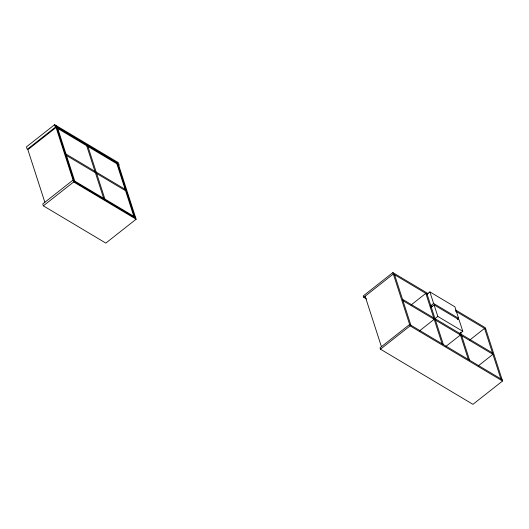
<?xml version="1.0" encoding="UTF-8"?>
<svg xmlns="http://www.w3.org/2000/svg" width="529" height="529" viewBox="0 0 529 529"><rect width="100%" height="100%" fill="white"/><g stroke="black" fill="none" stroke-linecap="round" stroke-linejoin="round"><path stroke-width="0.79" d="M54.652 124.665L26.45 146.877L27.244 149.33L55.446 127.119L119.17 165.121L118.377 162.667L54.652 124.665L55.446 127.119M56.517 126.768L117.286 163.031L134.988 217.769L74.179 181.533L56.12 125.538M43.345 205.841L73.663 181.963L136.138 219.218L105.82 243.095L43.345 205.841L42.737 203.949L73.048 180.072L135.523 217.326M117.286 163.031L55.049 125.895M428.166 293.641L392.875 272.594L363.264 295.916L363.721 297.318L366.544 299.004M363.721 297.318L393.331 273.996L427.207 294.197M411.073 304.982L425.819 293.37L442.118 343.843M426.652 294.435L429.885 291.896L454.874 306.794L458.61 318.359L457.321 319.377M430.388 306.007L433.621 303.461L458.61 318.359M430.844 307.409L434.078 304.863L459.066 319.767L462.802 331.333L459.569 333.878M380.477 349.193L410.087 325.871L502.55 381.012L472.939 404.335L380.477 349.193L380.02 347.791L409.631 324.469L502.1 379.61M434.58 318.974L437.814 316.428L462.802 331.333M419.451 330.916L434.197 319.304L402.959 300.677M445.696 346.568L460.435 334.956L435.446 320.052M469.805 340.002L484.544 328.39L500.851 378.863M478.183 365.936L492.922 354.324L461.685 335.697M455.694 310.054L485.344 327.729L502.55 381.012M455.443 311.032L485.794 329.137M430.804 305.683L432.193 306.509M402.503 299.275L433.74 317.903M434.99 318.65L459.979 333.554M461.228 334.295L492.473 352.922M66.019 154.084L94.949 171.336M96.192 172.077L125.122 189.329M66.469 155.486L95.399 172.738M96.648 173.486L125.578 190.731M460.58 332.278L469.607 360.236M459.833 333.091L468.357 359.489M429.885 291.896L433.621 303.461M434.078 304.863L437.814 316.428M427.068 294.111L443.368 344.591M394.581 274.743L410.881 325.216M392.875 272.594L410.087 325.871M365.129 296.207L381.429 346.68M118.542 164.75L136.138 219.218M116.856 163.739L133.837 216.321M87.933 146.493L104.914 199.069M86.683 145.746L103.664 198.322M57.754 128.501L74.734 181.077M73.663 181.963L56.067 127.489L27.865 149.707L44.853 202.283"/></g></svg>
